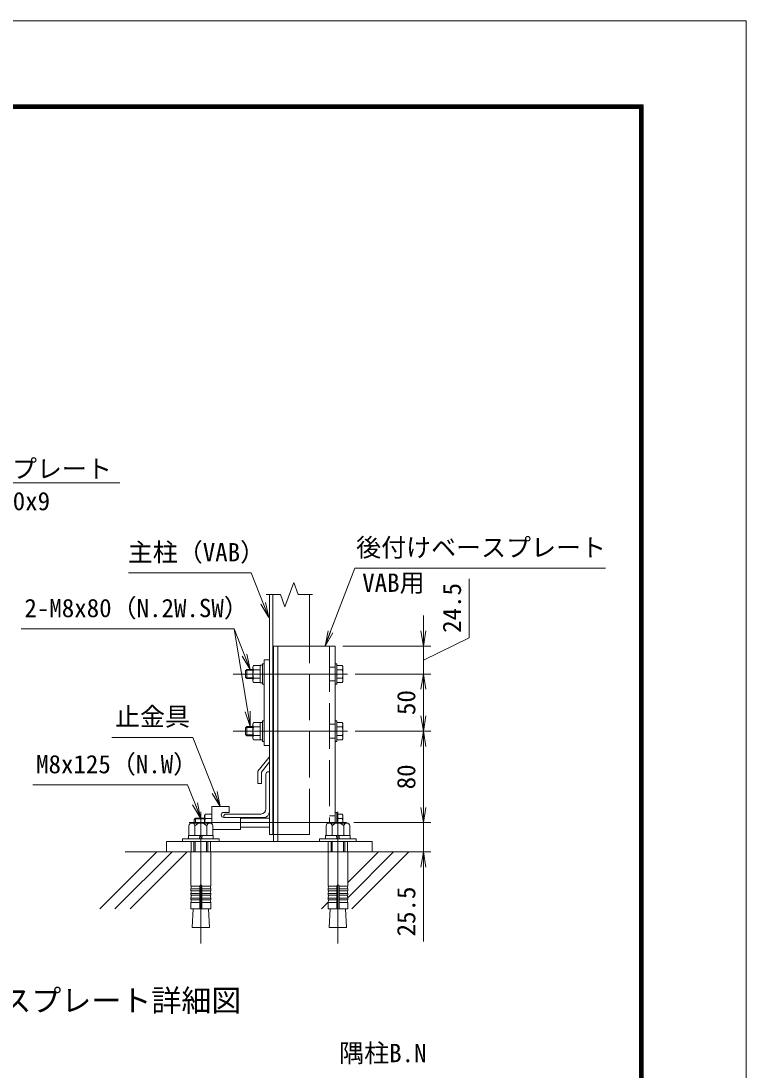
# Model space of a CAD drawing. Units: millimetres, scale not verified, with parts at other scales. Extents: x -4200 to 4200, y -2970 to 2970.
# Drawn here: x 2296 to 4200, y 217 to 2970 of the extents above; entities that cross this region are included whole.
import ezdxf
from ezdxf.enums import TextEntityAlignment as Align

# ---------------------------------------------------------------- set-up
doc = ezdxf.new("R2010")
doc.units = ezdxf.units.MM
doc.header["$LTSCALE"] = 20
doc.linetypes.add('DASHED', pattern=[7.5, 6, -1.5])
doc.linetypes.add('USER1', pattern=[50.8, 31.75, -6.35, 6.35, -6.35])
for name, color, linetype, lineweight in [('0-0_D-STR1', 1, 'Continuous', 18), ('0-1_D-STR-DIM', 7, 'Continuous', 9), ('0-2_D-STR3', 3, 'Continuous', 13), ('0-3_D-STR-TXT', 7, 'Continuous', 9), ('0-4_0', 7, 'Continuous', 9), ('0-5_D-BMK', 2, 'USER1', 13), ('0-7_D-TTL', 7, 'Continuous', 9), ('0-A_D-BGD', 7, 'Continuous', 9), ('0-B_D-DCR-HCH', 7, 'Continuous', 9)]:
    doc.layers.add(name, color=color, linetype=linetype, lineweight=lineweight)
doc.layers.add('0-8_D-TTL-TXT', color=7, linetype='Continuous')
doc.styles.add('ＭＳ ゴシック', font='')
doc.styles.get('ＭＳ ゴシック').set_extended_font_data('MS Gothic')

# ---------------------------------------------------------------- blocks, each defined once
blk = doc.blocks.new('_Open')
at = {"layer": '0-4_0'}
blk.add_line((-20, 3.33), (0, 0), dxfattribs=at)
blk.add_lwpolyline([(-20, -3.33), (0, 0), (-20, 0)], dxfattribs=at)
blk = doc.blocks.new('MLeader8')
at = {"layer": '0-3_D-STR-TXT'}
blk.add_line((1976.69, 1905.5), (1960.24, 1942.57), dxfattribs=at)
for points in [[(1987.82, 1912.84), (1960.24, 1942.57), (1982.25, 1909.17)], [(1982.25, 1909.17), (2082.17, 1757.59), (2547.99, 1757.59), (2555.19, 1757.59)]]:
    blk.add_lwpolyline(points, dxfattribs=at)

msp = doc.modelspace()

# ---------------------------------------------------------------- linework, layer by layer
at = {"layer": '0-0_D-STR1'}
for p, q in [((2948.34, 834.74), (2948.34, 1464.65)), ((2957.34, 834.74), (2957.34, 1464.65)), ((3053.34, 1329.74), (3053.34, 1464.65)), ((2918.34, 1001.61), (2948.34, 1039.11)), ((2927.34, 998.24), (2948.34, 1025.39)), ((2948.34, 1025.39), (2948.34, 1039.11)), ((2927.34, 968.61), (2927.34, 998.24)), ((2939.34, 902.24), (2939.34, 993.74)), ((2945.34, 999.74), (2948.34, 999.74)), ((2948.34, 894.74), (2948.34, 999.74)), ((2828.34, 882.74), (2828.34, 879.74)), ((2834.34, 888.74), (2925.84, 888.74)), ((2828.34, 879.74), (2933.34, 879.74)), ((2958.84, 834.74), (2948.34, 834.74))]:
    msp.add_line(p, q, dxfattribs=at)
at = {"layer": '0-0_D-STR1', "linetype": 'DASHED'}
for p, q in [((3053.34, 834.74), (3053.34, 1329.74)), ((2958.84, 834.74), (3053.34, 834.74))]:
    msp.add_line(p, q, dxfattribs=at)
at = {"layer": '0-0_D-STR1'}
msp.add_lwpolyline([(2927.34, 968.61), (2918.34, 968.61), (2918.34, 1001.61)], dxfattribs=at)
for centre, radius, start, end in [((2945.34, 993.74), 6, 90, 180), ((2834.34, 882.74), 6, 90, 180), ((2925.84, 902.24), 13.5, 270, 0), ((2933.34, 894.74), 15, 270, 0)]:
    msp.add_arc(centre, radius, start, end, dxfattribs=at)
at = {"layer": '0-1_D-STR-DIM'}
for p, q in [((3012.38, 1496.37), (2989.3, 1432.94)), ((3023.93, 1464.65), (3012.38, 1496.37)), ((2940.09, 1464.65), (2977.75, 1464.65)), ((2989.3, 1432.94), (2977.75, 1464.65)), ((3023.93, 1464.65), (3061.59, 1464.65)), ((3352.7, 1369.74), (3352.7, 1409.74)), ((3140.84, 1329.74), (3372.7, 1329.74)), ((3352.7, 1329.74), (3352.7, 1256.24)), ((3352.7, 1329.74), (3352.7, 1256.24)), ((3173.41, 1256.24), (3372.7, 1256.24)), ((3173.41, 1256.24), (3372.7, 1256.24)), ((3352.7, 1216.24), (3352.7, 1146.24)), ((3352.7, 1216.24), (3352.7, 1176.24)), ((3173.41, 1106.24), (3372.7, 1106.24)), ((3173.41, 1106.24), (3372.7, 1106.24)), ((3352.7, 906.24), (3352.7, 1066.24)), ((3352.7, 906.24), (3352.7, 946.24)), ((3170.41, 866.24), (3372.7, 866.24)), ((3170.41, 866.24), (3372.7, 866.24)), ((3352.7, 866.24), (3352.7, 789.74)), ((3238.34, 789.74), (3372.7, 789.74)), ((3352.7, 749.74), (3352.7, 554.65))]:
    msp.add_line(p, q, dxfattribs=at)
msp.add_lwpolyline([(3352.7, 1292.99), (3472.66, 1351.28), (3472.66, 1506.38)], dxfattribs=at)
at = {"layer": '0-2_D-STR3'}
for p, q in [((2958.84, 816.74), (2958.84, 1329.74)), ((3120.84, 1329.74), (2958.84, 1329.74)), ((2970.84, 816.74), (2970.84, 1329.74)), ((3120.84, 865.04), (3120.84, 1329.74)), ((2889.24, 1268.24), (2885.64, 1264.64)), ((2889.24, 1268.24), (2889.24, 1244.24)), ((2904.54, 1268.24), (2889.24, 1268.24)), ((2904.54, 1237.49), (2904.54, 1274.99)), ((2924.04, 1267.5), (2906.71, 1267.5)), ((2924.04, 1233.72), (2924.04, 1278.75)), ((2930.04, 1283.24), (2930.04, 1229.24)), ((2934.84, 1283.24), (2930.04, 1283.24)), ((3120.84, 1283.24), (3120.84, 1229.24)), ((3125.64, 1283.24), (3120.84, 1283.24)), ((3125.64, 1278.75), (3139.45, 1278.75)), ((3125.64, 1233.72), (3125.64, 1278.75)), ((3125.64, 1267.5), (3139.45, 1267.5)), ((3141.54, 1275.14), (3139.45, 1278.75)), ((3141.54, 1237.34), (3141.54, 1275.14)), ((2885.64, 1264.64), (2885.64, 1247.84)), ((2889.24, 1244.24), (2885.64, 1247.84)), ((2904.54, 1265.99), (2886.99, 1265.99)), ((2904.54, 1246.49), (2886.99, 1246.49)), ((2904.54, 1244.24), (2889.24, 1244.24)), ((2924.04, 1244.98), (2906.71, 1244.98)), ((3125.64, 1244.98), (3139.45, 1244.98)), ((3125.64, 1233.72), (3139.45, 1233.72)), ((3141.54, 1237.34), (3139.45, 1233.72)), ((2924.04, 1083.72), (2924.04, 1128.75)), ((2930.04, 1133.24), (2930.04, 1079.24)), ((2934.84, 1133.24), (2930.04, 1133.24)), ((3120.84, 1133.24), (3120.84, 1079.24)), ((3125.64, 1133.24), (3120.84, 1133.24)), ((3125.64, 1128.75), (3139.45, 1128.75)), ((3125.64, 1083.72), (3125.64, 1128.75)), ((3141.54, 1125.14), (3139.45, 1128.75)), ((2889.24, 1118.24), (2885.64, 1114.64)), ((2885.64, 1114.64), (2885.64, 1097.84)), ((2904.54, 1115.99), (2886.99, 1115.99)), ((2889.24, 1118.24), (2889.24, 1094.24)), ((2904.54, 1118.24), (2889.24, 1118.24)), ((2904.54, 1087.49), (2904.54, 1124.99)), ((2924.04, 1117.5), (2906.71, 1117.5)), ((3125.64, 1117.5), (3139.45, 1117.5)), ((3141.54, 1087.34), (3141.54, 1125.14)), ((2889.24, 1094.24), (2885.64, 1097.84)), ((2904.54, 1096.49), (2886.99, 1096.49)), ((2904.54, 1094.24), (2889.24, 1094.24)), ((2924.04, 1094.98), (2906.71, 1094.98)), ((3125.64, 1094.98), (3139.45, 1094.98)), ((3125.64, 1083.72), (3139.45, 1083.72)), ((3141.54, 1087.34), (3139.45, 1083.72)), ((2778.09, 865.04), (2778.09, 884.99)), ((2797.59, 908.24), (2842.59, 908.24)), ((2797.59, 862.38), (2797.59, 908.24)), ((2797.59, 862.38), (2797.59, 888.76)), ((2828.34, 893.24), (2842.59, 893.24)), ((2842.59, 893.24), (2842.59, 908.24)), ((3120.84, 893.24), (3120.84, 865.04)), ((3125.64, 893.24), (3120.84, 893.24)), ((3125.64, 893.24), (3125.64, 865.04)), ((3125.64, 888.76), (3139.45, 888.76)), ((3125.64, 865.04), (3125.64, 888.76)), ((3141.54, 885.14), (3139.45, 888.76)), ((3141.54, 865.04), (3141.54, 885.14)), ((2754.24, 878.24), (2750.64, 874.64)), ((2750.64, 874.64), (2750.64, 865.04)), ((2778.09, 875.99), (2751.99, 875.99)), ((2754.24, 878.24), (2754.24, 865.04)), ((2778.09, 878.24), (2754.24, 878.24)), ((2797.59, 877.5), (2780.26, 877.5)), ((2828.34, 879.74), (2872.59, 879.74)), ((2872.59, 848.24), (2872.59, 879.74)), ((2948.34, 878.24), (2872.59, 878.24)), ((2948.34, 854.24), (2872.59, 854.24)), ((3125.64, 877.5), (3139.45, 877.5)), ((2799.52, 848.24), (2872.59, 848.24)), ((3102.39, 789.74), (3154.29, 789.74))]:
    msp.add_line(p, q, dxfattribs=at)
at = {"layer": '0-2_D-STR3', "linetype": 'DASHED'}
for p, q in [((3105.84, 1329.74), (3105.84, 864.99)), ((3105.84, 1274.24), (3120.84, 1274.24)), ((3105.84, 1238.24), (3120.84, 1238.24)), ((3105.84, 1124.24), (3120.84, 1124.24)), ((3105.84, 1088.24), (3120.84, 1088.24)), ((3105.84, 884.24), (3120.84, 884.24)), ((2742.84, 789.74), (2742.84, 816.74)), ((2793.87, 789.74), (2793.87, 816.74)), ((3102.81, 789.74), (3102.81, 816.74)), ((3153.84, 789.74), (3153.84, 816.74))]:
    msp.add_line(p, q, dxfattribs=at)
at = {"layer": '0-2_D-STR3', "lineweight": 18}
for p, q in [((2737.16, 832.64), (2737.16, 857.54)), ((2744.96, 865.04), (2791.72, 865.04)), ((2786.34, 865.04), (2750.34, 865.04)), ((2752.75, 832.64), (2752.75, 857.54)), ((2783.93, 832.64), (2783.93, 857.54)), ((2799.52, 857.54), (2799.52, 832.64)), ((3097.16, 857.54), (3097.16, 832.64)), ((3151.72, 865.04), (3104.96, 865.04)), ((3112.75, 832.64), (3112.75, 857.54)), ((3143.93, 832.64), (3143.93, 857.54)), ((3159.52, 832.64), (3159.52, 857.54)), ((2736.09, 832.64), (2800.59, 832.64)), ((2736.09, 823.64), (2736.09, 832.64)), ((2799.52, 832.64), (2737.16, 832.64)), ((2763.84, 823.64), (2766.25, 832.64)), ((2772.84, 832.64), (2770.43, 823.64)), ((2800.59, 832.64), (2800.59, 823.64)), ((3160.59, 832.64), (3096.09, 832.64)), ((3096.09, 832.64), (3096.09, 823.64)), ((3097.16, 832.64), (3159.52, 832.64)), ((3123.84, 832.64), (3126.25, 823.64)), ((3132.84, 823.64), (3130.43, 832.64)), ((3160.59, 823.64), (3160.59, 832.64)), ((2720.34, 816.74), (2720.34, 823.64)), ((2720.34, 823.64), (2816.34, 823.64)), ((2816.34, 816.74), (2720.34, 816.74)), ((2800.59, 823.64), (2736.09, 823.64)), ((2750.33, 789.74), (2750.33, 816.74)), ((2753.57, 789.74), (2753.57, 816.74)), ((2783.09, 789.74), (2783.09, 816.74)), ((2786.33, 816.74), (2786.33, 789.74)), ((2816.34, 823.64), (2816.34, 816.74)), ((3080.34, 823.64), (3080.34, 816.74)), ((3176.34, 823.64), (3080.34, 823.64)), ((3080.34, 816.74), (3176.34, 816.74)), ((3096.09, 823.64), (3160.59, 823.64)), ((3110.35, 816.74), (3110.35, 789.74)), ((3113.59, 789.74), (3113.59, 816.74)), ((3143.11, 789.74), (3143.11, 816.74)), ((3146.35, 789.74), (3146.35, 816.74)), ((3176.34, 816.74), (3176.34, 823.64)), ((2742.39, 789.74), (2742.39, 699.63)), ((2794.29, 789.74), (2794.29, 699.63)), ((3102.39, 789.74), (3102.39, 699.63)), ((3154.29, 789.74), (3154.29, 699.63)), ((2765.34, 699.63), (2742.39, 699.63)), ((2742.39, 692.13), (2743.69, 699.52)), ((2742.39, 692.13), (2765.34, 692.13)), ((2742.39, 692.13), (2742.39, 687.63)), ((2765.34, 699.63), (2765.34, 639.74)), ((2771.34, 699.63), (2771.34, 639.74)), ((2771.34, 699.63), (2794.29, 699.63)), ((2794.29, 692.13), (2771.34, 692.13)), ((2794.29, 692.13), (2792.99, 699.52)), ((2794.29, 692.13), (2794.29, 687.63)), ((3125.34, 699.63), (3102.39, 699.63)), ((3102.39, 692.13), (3103.69, 699.52)), ((3102.39, 692.13), (3125.34, 692.13)), ((3102.39, 692.13), (3102.39, 687.63)), ((3125.34, 699.63), (3125.34, 639.74)), ((3131.34, 699.63), (3154.29, 699.63)), ((3131.34, 699.63), (3131.34, 639.74)), ((3154.29, 692.13), (3131.34, 692.13)), ((3154.29, 692.13), (3152.99, 699.52)), ((3154.29, 692.13), (3154.29, 687.63)), ((2742.39, 687.63), (2765.34, 687.63)), ((2742.39, 680.13), (2743.69, 687.52)), ((2742.39, 680.13), (2765.34, 680.13)), ((2742.39, 680.13), (2742.39, 675.63)), ((2742.39, 675.63), (2765.34, 675.63)), ((2742.39, 668.13), (2743.69, 675.52)), ((2742.39, 668.13), (2765.34, 668.13)), ((2742.39, 668.13), (2742.39, 663.63)), ((2742.39, 663.63), (2765.34, 663.63)), ((2742.39, 656.24), (2743.69, 663.63)), ((2794.29, 687.63), (2771.34, 687.63)), ((2794.29, 680.13), (2771.34, 680.13)), ((2794.29, 675.63), (2771.34, 675.63)), ((2794.29, 668.13), (2771.34, 668.13)), ((2794.29, 663.63), (2771.34, 663.63)), ((2794.29, 680.13), (2792.99, 687.52)), ((2794.29, 668.13), (2792.99, 675.52)), ((2794.29, 656.24), (2792.99, 663.63)), ((2794.29, 680.13), (2794.29, 675.63)), ((2794.29, 668.13), (2794.29, 663.63)), ((3102.39, 687.63), (3125.34, 687.63)), ((3102.39, 680.13), (3103.69, 687.52)), ((3102.39, 680.13), (3125.34, 680.13)), ((3102.39, 680.13), (3102.39, 675.63)), ((3102.39, 675.63), (3125.34, 675.63)), ((3102.39, 668.13), (3103.69, 675.52)), ((3102.39, 668.13), (3125.34, 668.13)), ((3102.39, 668.13), (3102.39, 663.63)), ((3102.39, 656.24), (3103.69, 663.63)), ((3102.39, 663.63), (3125.34, 663.63)), ((3154.29, 687.63), (3131.34, 687.63)), ((3154.29, 680.13), (3131.34, 680.13)), ((3154.29, 675.63), (3131.34, 675.63)), ((3154.29, 668.13), (3131.34, 668.13)), ((3154.29, 663.63), (3131.34, 663.63)), ((3154.29, 680.13), (3152.99, 687.52)), ((3154.29, 668.13), (3152.99, 675.52)), ((3154.29, 656.24), (3152.99, 663.63)), ((3154.29, 680.13), (3154.29, 675.63)), ((3154.29, 668.13), (3154.29, 663.63)), ((2742.39, 656.24), (2765.34, 656.24)), ((2742.39, 656.24), (2742.39, 639.74)), ((2794.29, 639.74), (2742.39, 639.74)), ((2748.35, 639.74), (2745.6, 591.44)), ((2794.29, 656.24), (2771.34, 656.24)), ((2788.33, 639.74), (2791.08, 591.44)), ((2794.29, 656.24), (2794.29, 639.74)), ((3102.39, 656.24), (3125.34, 656.24)), ((3102.39, 656.24), (3102.39, 639.74)), ((3102.39, 639.74), (3154.29, 639.74)), ((3108.35, 639.74), (3105.6, 591.44)), ((3154.29, 656.24), (3131.34, 656.24)), ((3148.33, 639.74), (3151.08, 591.44)), ((3154.29, 656.24), (3154.29, 639.74)), ((2745.6, 591.44), (2791.08, 591.44)), ((3151.08, 591.44), (3105.6, 591.44))]:
    msp.add_line(p, q, dxfattribs=at)
at = {"layer": '0-2_D-STR3'}
for points in [[(2924.04, 1278.75), (2906.71, 1278.75), (2904.54, 1274.99)], [(2934.84, 1283.24), (2934.84, 1229.24), (2930.04, 1229.24)], [(3125.64, 1283.24), (3125.64, 1229.24), (3120.84, 1229.24)], [(2924.04, 1233.72), (2906.71, 1233.72), (2904.54, 1237.49)], [(2924.04, 1128.75), (2906.71, 1128.75), (2904.54, 1124.99)], [(2934.84, 1133.24), (2934.84, 1079.24), (2930.04, 1079.24)], [(3125.64, 1133.24), (3125.64, 1079.24), (3120.84, 1079.24)], [(2924.04, 1083.72), (2906.71, 1083.72), (2904.54, 1087.49)], [(2797.59, 888.76), (2780.26, 888.76), (2778.09, 884.99)]]:
    msp.add_lwpolyline(points, dxfattribs=at)
for points in [[(2924.04, 1279.34), (2930.04, 1279.34), (2930.04, 1233.14), (2924.04, 1233.14)], [(2948.34, 1293.74), (2934.84, 1293.74), (2934.84, 1068.74), (2948.34, 1068.74)], [(2924.04, 1129.34), (2930.04, 1129.34), (2930.04, 1083.14), (2924.04, 1083.14)], [(3218.34, 789.74), (2678.34, 789.74), (2678.34, 816.74), (3218.34, 816.74)]]:
    msp.add_lwpolyline(points, close=True, dxfattribs=at)
for centre, radius, start, end in [((2914.94, 1273.13), 9.97, 145.61586, 214.38414), ((2942.23, 1256.24), 37.26, 162.4121, 197.5879), ((3103.93, 1256.24), 37.26, 342.4121, 17.5879), ((3131.23, 1273.13), 9.97, 325.61585, 34.38415), ((2914.94, 1239.35), 9.97, 145.61584, 214.38415), ((3131.23, 1239.35), 9.97, 325.61585, 34.38415), ((2914.94, 1123.13), 9.97, 145.61586, 214.38414), ((3131.23, 1123.13), 9.97, 325.61585, 34.38415), ((2942.23, 1106.24), 37.26, 162.4121, 197.5879), ((3103.93, 1106.24), 37.26, 342.4121, 17.5879), ((2914.94, 1089.35), 9.97, 145.61584, 214.38415), ((3131.23, 1089.35), 9.97, 325.61585, 34.38415), ((2788.49, 883.13), 9.97, 145.61586, 214.38414), ((2828.34, 886.49), 6.75, 90, 270), ((3131.23, 883.13), 9.97, 325.61585, 34.38415), ((2815.78, 866.24), 37.26, 162.4121, 181.84567), ((3103.93, 866.24), 37.26, 358.15433, 17.5879)]:
    msp.add_arc(centre, radius, start, end, dxfattribs=at)
at = {"layer": '0-2_D-STR3', "lineweight": 18}
for centre, radius, start, end in [((2744.96, 857.24), 7.8, 2.20423, 177.79577), ((2768.34, 845.09), 19.95, 38.61324, 141.38676), ((2791.72, 857.24), 7.8, 2.20423, 177.79577), ((3104.96, 857.24), 7.8, 2.20423, 177.79577), ((3128.34, 845.09), 19.95, 38.61324, 141.38676), ((3151.72, 857.24), 7.8, 2.20423, 177.79577), ((2768.34, 699.63), 3, 0, 180), ((3128.34, 699.63), 3, 0, 180)]:
    msp.add_arc(centre, radius, start, end, dxfattribs=at)
at = {"layer": '0-3_D-STR-TXT'}
for points in [[(2578.06, 1521.39), (2900.7, 1521.39), (2946.19, 1406.44)], [(3831.12, 1533.85), (3172.93, 1533.85), (3095.12, 1331.6)], [(2296.38, 1375), (2855.74, 1375), (2897.21, 1270.21)], [(2296.38, 1375), (2855.74, 1375), (2897.63, 1120.32)], [(2534.22, 1090), (2747.41, 1090), (2818.6, 910.1)], [(2326.96, 965.25), (2733.34, 965.25), (2766.97, 880.25)]]:
    msp.add_lwpolyline(points, dxfattribs=at)
at = {"layer": '0-5_D-BMK'}
for p, q in [((2853.41, 1256.24), (3153.41, 1256.24)), ((2853.41, 1106.24), (3153.41, 1106.24)), ((2768.34, 894.46), (2768.34, 549.47)), ((3128.34, 894.46), (3128.34, 549.47)), ((2737.5, 866.24), (3150.41, 866.24))]:
    msp.add_line(p, q, dxfattribs=at)
at = {"layer": '0-7_D-TTL', "color": 2, "lineweight": 18}
msp.add_lwpolyline([(-4200, 2970), (4200, 2970), (4200, -2970), (-4200, -2970)], close=True, dxfattribs=at)
at = {"layer": '0-7_D-TTL'}
for points in [[(-3930, 2750), (3930, 2750), (3930, -2750), (-3930, -2750)], [(-3927.5, 2747.5), (3927.5, 2747.5), (3927.5, -2747.5), (-3927.5, -2747.5)], [(-3925, 2745), (3925, 2745), (3925, -2745), (-3925, -2745)], [(-3922.5, 2742.5), (3922.5, 2742.5), (3922.5, -2742.5), (-3922.5, -2742.5)], [(-3920, 2740), (3920, 2740), (3920, -2740), (-3920, -2740)]]:
    msp.add_lwpolyline(points, close=True, dxfattribs=at)
at = {"layer": '0-A_D-BGD'}
msp.add_line((3327.06, 789.74), (2569.62, 789.74), dxfattribs=at)
at = {"layer": '0-B_D-DCR-HCH'}
for p, q in [((2502.88, 639.74), (2652.88, 789.74)), ((2542.66, 639.74), (2692.66, 789.74)), ((2582.43, 639.74), (2732.43, 789.74)), ((3154.1, 669.19), (3274.65, 789.74)), ((3154.29, 709.16), (3234.88, 789.74)), ((3164.43, 639.74), (3314.43, 789.74)), ((3084.88, 639.74), (3102.61, 657.47))]:
    msp.add_line(p, q, dxfattribs=at)

# ---------------------------------------------------------------- block references
at = {"layer": '0-1_D-STR-DIM', "xscale": 2, "yscale": 2}
for p, rotation in [((3352.7, 1329.74), 270), ((3352.7, 1256.24), 90), ((3352.7, 1256.24), 90), ((3352.7, 1106.24), 270), ((3352.7, 1106.24), 90), ((3352.7, 866.24), 270), ((3352.7, 866.24), 270), ((3352.7, 789.74), 90)]:
    msp.add_blockref('_Open', p, dxfattribs=dict(at, rotation=rotation))
at = {"layer": '0-3_D-STR-TXT'}
msp.add_blockref('MLeader8', (0, 0), dxfattribs=at)
at = {"layer": '0-3_D-STR-TXT', "xscale": 2, "yscale": 2}
for p, rotation in [((2946.92, 1404.58), 291.591), ((3094.4, 1329.74), 248.95617), ((2897.95, 1268.35), 291.591), ((2897.95, 1118.35), 279.33875), ((2819.34, 908.24), 291.591), ((2767.71, 878.39), 291.591)]:
    msp.add_blockref('_Open', p, dxfattribs=dict(at, rotation=rotation))

# ---------------------------------------------------------------- texts
at = {"layer": '0-1_D-STR-DIM', "style": 'ＭＳ ゴシック'}
for s, p in [('24.5', (3465.92, 1364.23)), ('50', (3345.95, 1148.61)), ('80', (3345.95, 953.62)), ('25.5', (3345.95, 567.59))]:
    msp.add_text(s, height=48.09, rotation=90, dxfattribs=at).set_placement(p, align=Align.BOTTOM_LEFT)
at = {"layer": '0-3_D-STR-TXT', "style": 'ＭＳ ゴシック'}
for s, p in [('ベースプレート', (2075.54, 1756.49)), ('180x180x9 ', (2077.99, 1671.6)), ('主柱（VAB）', (2576.52, 1537.4)), ('後付けベースプレート', (3176.16, 1549.86)), ('VAB用', (3192.1, 1457.49)), ('2-M8x80（N.2W.SW）', (2305.01, 1391.01)), ('止金具', (2542.85, 1106.01)), ('M8x125（N.W）', (2335.59, 981.26)), ('隅柱B.N', (3131.65, 223.1))]:
    msp.add_text(s, height=48.09, dxfattribs=at).set_placement(p, align=Align.BOTTOM_LEFT)
at = {"layer": '0-8_D-TTL-TXT', "style": 'ＭＳ ゴシック'}
msp.add_text('主柱後付ベースプレート詳細図', height=57.77, dxfattribs=at).set_placement((1771.5, 353.28), align=Align.BOTTOM_LEFT)

doc.saveas('drawing.dxf')
